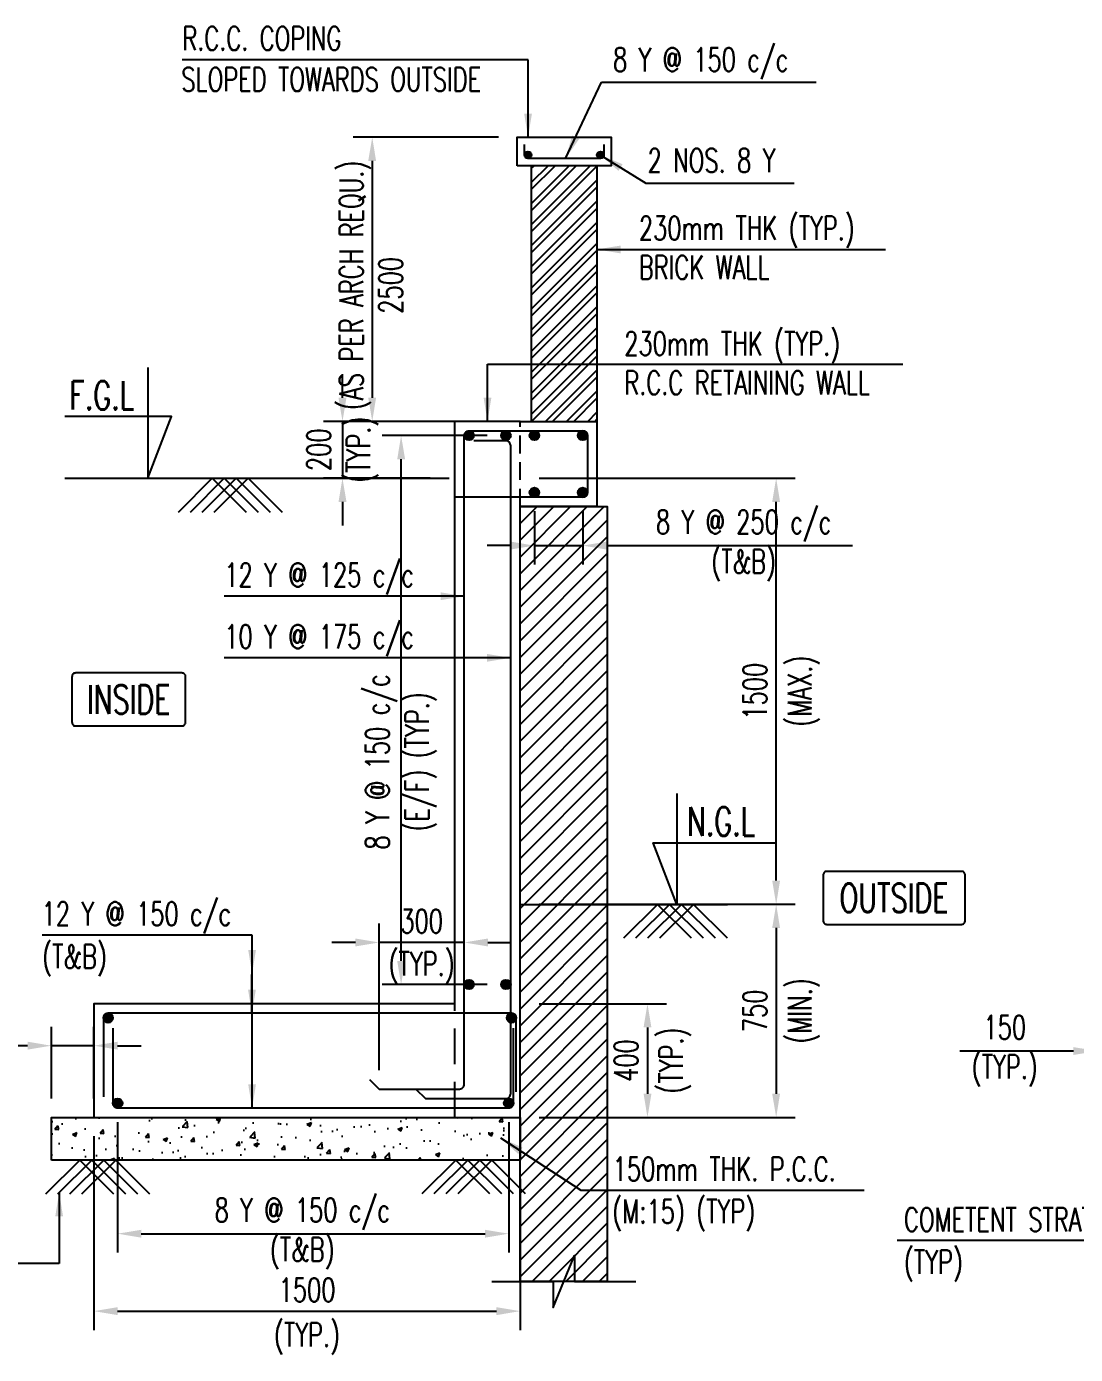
# Model space of a CAD drawing. Header units: millimetres. Extents: x 2843046 to 3042813, y -234641 to -168101.
# Drawn here: x 2967508 to 2978583, y -219725 to -205703 of the extents above; entities that cross this region are included whole.
import ezdxf
from ezdxf.enums import TextEntityAlignment as Align

# ---------------------------------------------------------------- set-up
doc = ezdxf.new("R2010")
doc.units = ezdxf.units.MM
doc.header["$MEASUREMENT"] = 0
doc.header["$PDMODE"] = 34
doc.header["$PDSIZE"] = -5
doc.linetypes.add('Hidden', pattern=[0.375, 0.25, -0.125])
for name, color, linetype in [('NO. BEAM', 3, 'Continuous'), ('S- PILE CAP', 4, 'Continuous'), ('S-BEAM SIZES', 3, 'Continuous'), ('S-BRECK LINE', 8, 'Continuous'), ('S-COLUMN', 1, 'Continuous'), ('S-CONCRET LINE', 4, 'Continuous'), ('S-DIM-1', 5, 'Continuous'), ('S-FOOTING', 4, 'Continuous'), ('S-HATCH', 253, 'Continuous'), ('S-LEVEL SECTION', 3, 'Continuous'), ('S-PCC', 9, 'Continuous'), ('S-REINFORCEMENT', 6, 'Continuous'), ('S-RETAINING WALL', 6, 'Continuous'), ('S-TEXT-1', 4, 'Continuous'), ('TITLE', 6, 'Continuous')]:
    doc.layers.add(name, color=color, linetype=linetype)
doc.styles.add('ROMANS', font='simplex.shx', dxfattribs={"width": 0.7})
doc.dimstyles.new('dim100', dxfattribs={"dimtxt": 250, "dimasz": 250, "dimexe": 200, "dimexo": 200, "dimgap": 100, "dimtad": 1, "dimdec": 0, "dimzin": 0, "dimdsep": 46, "dimtxsty": 'ROMANS', "dimcen": 0, "dimclrd": 5, "dimclre": 5, "dimclrt": 4, "dimadec": 0, "dimazin": 0, "dimtfac": 1, "dimtdec": 0, "dimtix": 1, "dimtofl": 0, "dimtmove": 2, "dimatfit": 3, "dimfxl": 0, "dimtolj": 1, "dimtzin": 0, "dimlwd": -1, "dimlwe": -1, "dimarcsym": 0})
doc.dimstyles.new('dim33.33', dxfattribs={"dimtxt": 250, "dimasz": 250, "dimexe": 200, "dimexo": 200, "dimgap": 100, "dimtad": 1, "dimdec": 0, "dimlfac": 0.333331, "dimzin": 0, "dimdsep": 46, "dimtxsty": 'ROMANS', "dimcen": 0, "dimclrd": 5, "dimclre": 5, "dimclrt": 4, "dimadec": 0, "dimazin": 0, "dimtfac": 1, "dimtdec": 0, "dimtix": 1, "dimtofl": 0, "dimtmove": 2, "dimatfit": 3, "dimfxl": 0, "dimtolj": 1, "dimtzin": 0, "dimlwd": -1, "dimlwe": -1, "dimarcsym": 0})

# ---------------------------------------------------------------- blocks, each defined once
blk = doc.blocks.new('*D250')
at = {"layer": 'Defpoints', "color": 0, "lineweight": -2}
for p in [(2978812, -216521), (2978812, -216979), (2979262, -216979)]:
    blk.add_point(p, dxfattribs=at)
at = {"layer": 'S-DIM-1', "color": 5}
for p, q in [((2978812, -216779), (2978812, -216321)), ((2979262, -216779), (2979262, -216321))]:
    blk.add_line(p, q, dxfattribs=at)
at = {"layer": 'S-DIM-1', "color": 5, "lineweight": -3}
for p, q in [((2978562, -216521), (2977362, -216521)), ((2979262, -216521), (2978812, -216521)), ((2979512, -216521), (2979762, -216521))]:
    blk.add_line(p, q, dxfattribs=at)
at = {"layer": 'S-DIM-1', "color": 5, "lineweight": -2}
for points in [[(2978562, -216480), (2978562, -216563), (2978812, -216521)], [(2979512, -216480), (2979512, -216563), (2979262, -216521)]]:
    blk.add_solid(points, dxfattribs=at)
at = {"layer": 'S-DIM-1', "color": 4, "insert": (2977837, -216521), "char_height": 250, "attachment_point": 5, "style": 'ROMANS'}
blk.add_mtext('\\A1;150\\P(TYP.)', dxfattribs=at)
blk = doc.blocks.new('*D307')
at = {"layer": 'Defpoints', "color": 0, "lineweight": -2}
for p in [(2971230, -215375), (2972130, -215794), (2971230, -216922, 16)]:
    blk.add_point(p, dxfattribs=at)
at = {"layer": 'S-DIM-1', "color": 5}
for p, q in [((2971230, -216722), (2971230, -215175)), ((2972130, -215594), (2972130, -215175))]:
    blk.add_line(p, q, dxfattribs=at)
at = {"layer": 'S-DIM-1', "color": 5, "lineweight": -3}
for p, q in [((2970980, -215375), (2970730, -215375)), ((2972130, -215375), (2971230, -215375)), ((2972380, -215375), (2972630, -215375))]:
    blk.add_line(p, q, dxfattribs=at)
at = {"layer": 'S-DIM-1', "color": 5, "lineweight": -2}
for points in [[(2970980, -215333), (2970980, -215417), (2971230, -215375)], [(2972380, -215333), (2972380, -215417), (2972130, -215375)]]:
    blk.add_solid(points, dxfattribs=at)
at = {"layer": 'S-DIM-1', "color": 4, "char_height": 250, "style": 'ROMANS'}
for s, insert, attachment_point in [('\\A1;300', (2971680, -215275), 8), ('\\A1;(TYP.)', (2971680, -215475), 2)]:
    blk.add_mtext(s, dxfattribs=dict(at, insert=insert, attachment_point=attachment_point))
blk = doc.blocks.new('*D308')
at = {"layer": 'Defpoints', "color": 0, "lineweight": -2}
for p in [(2971463, -210022), (2972570, -210022, 25), (2972570, -215820, -9)]:
    blk.add_point(p, dxfattribs=at)
at = {"layer": 'S-DIM-1', "color": 5}
for p, q in [((2972370, -210022), (2971263, -210022)), ((2972370, -215820), (2971263, -215820))]:
    blk.add_line(p, q, dxfattribs=at)
at = {"layer": 'S-DIM-1', "color": 5, "lineweight": -3}
blk.add_line((2971463, -215570), (2971463, -210272), dxfattribs=at)
at = {"layer": 'S-DIM-1', "color": 5, "lineweight": -2}
for points in [[(2971422, -210272), (2971505, -210272), (2971463, -210022)], [(2971422, -215570), (2971505, -215570), (2971463, -215820)]]:
    blk.add_solid(points, dxfattribs=at)
at = {"layer": 'S-DIM-1', "color": 4, "insert": (2971463, -213468), "char_height": 250, "attachment_point": 5, "rotation": 90, "style": 'ROMANS'}
blk.add_mtext('\\A1;{8 Y @ 150 c/c\\P(E/F) (TYP.)}', dxfattribs=at)
blk = doc.blocks.new('*D309')
at = {"layer": 'Defpoints', "color": 0, "lineweight": -2}
for p in [(2972720, -216022), (2972720, -217222), (2974064, -217222)]:
    blk.add_point(p, dxfattribs=at)
at = {"layer": 'S-DIM-1', "color": 5}
for p, q in [((2972920, -216022), (2974264, -216022)), ((2972920, -217222), (2974264, -217222))]:
    blk.add_line(p, q, dxfattribs=at)
at = {"layer": 'S-DIM-1', "color": 5, "lineweight": -3}
blk.add_line((2974064, -216272), (2974064, -216972), dxfattribs=at)
at = {"layer": 'S-DIM-1', "color": 5, "lineweight": -2}
for points in [[(2974023, -216272), (2974106, -216272), (2974064, -216022)], [(2974023, -216972), (2974106, -216972), (2974064, -217222)]]:
    blk.add_solid(points, dxfattribs=at)
at = {"layer": 'S-DIM-1', "color": 4, "char_height": 250, "attachment_point": 5, "rotation": 90, "style": 'ROMANS'}
for s, insert in [('\\A1;(TYP.)', (2974355, -216622)), ('\\A1;400', (2973839, -216622))]:
    blk.add_mtext(s, dxfattribs=dict(at, insert=insert))
blk = doc.blocks.new('*D310')
at = {"layer": 'Defpoints', "color": 0, "lineweight": -2}
for p in [(2968470, -217072, -19), (2972599, -217072, 30), (2972599, -218450)]:
    blk.add_point(p, dxfattribs=at)
at = {"layer": 'S-DIM-1', "color": 5}
for p, q in [((2968470, -217272), (2968470, -218650)), ((2972599, -217272), (2972599, -218650)), ((2968720, -218450), (2972349, -218450))]:
    blk.add_line(p, q, dxfattribs=at)
at = {"layer": 'S-DIM-1', "color": 5, "lineweight": -2}
for points in [[(2968720, -218409), (2968720, -218492), (2968470, -218450)], [(2972349, -218409), (2972349, -218492), (2972599, -218450)]]:
    blk.add_solid(points, dxfattribs=at)
at = {"layer": 'S-DIM-1', "color": 4, "insert": (2970420, -218450), "char_height": 250, "attachment_point": 5, "style": 'ROMANS'}
blk.add_mtext('\\A1;{8 Y @ 150 c/c\\P(T&B)}', dxfattribs=at)
blk = doc.blocks.new('*D311')
at = {"layer": 'Defpoints', "color": 0, "lineweight": -2}
for p in [(2968220, -217222, -19), (2972720, -217672), (2972720, -219268)]:
    blk.add_point(p, dxfattribs=at)
at = {"layer": 'S-DIM-1', "color": 5}
for p, q in [((2968220, -217422), (2968220, -219468)), ((2972720, -217872), (2972720, -219468)), ((2968470, -219268), (2972470, -219268))]:
    blk.add_line(p, q, dxfattribs=at)
at = {"layer": 'S-DIM-1', "color": 5, "lineweight": -2}
for points in [[(2968470, -219226), (2968470, -219310), (2968220, -219268)], [(2972470, -219226), (2972470, -219310), (2972720, -219268)]]:
    blk.add_solid(points, dxfattribs=at)
at = {"layer": 'S-DIM-1', "color": 4, "char_height": 250, "attachment_point": 5, "style": 'ROMANS'}
for s, insert in [('\\A1;1500', (2970470, -219043)), ('\\A1;(TYP.)', (2970470, -219559))]:
    blk.add_mtext(s, dxfattribs=dict(at, insert=insert))
blk = doc.blocks.new('*D312')
at = {"layer": 'Defpoints', "color": 0, "lineweight": -2}
for p in [(2972720, -214972), (2972720, -217222, -25), (2975423, -217222)]:
    blk.add_point(p, dxfattribs=at)
at = {"layer": 'S-DIM-1', "color": 5}
for p, q in [((2972920, -214972), (2975623, -214972)), ((2972920, -217222), (2975623, -217222))]:
    blk.add_line(p, q, dxfattribs=at)
at = {"layer": 'S-DIM-1', "color": 5, "lineweight": -3}
blk.add_line((2975423, -215222), (2975423, -216972), dxfattribs=at)
at = {"layer": 'S-DIM-1', "color": 5, "lineweight": -2}
for points in [[(2975381, -215222), (2975464, -215222), (2975423, -214972)], [(2975381, -216972), (2975464, -216972), (2975423, -217222)]]:
    blk.add_solid(points, dxfattribs=at)
at = {"layer": 'S-DIM-1', "color": 4, "char_height": 250, "attachment_point": 5, "rotation": 90, "style": 'ROMANS'}
for s, insert in [('\\A1;(MIN.)', (2975713, -216097)), ('\\A1;750', (2975198, -216097))]:
    blk.add_mtext(s, dxfattribs=dict(at, insert=insert))
blk = doc.blocks.new('*D313')
at = {"layer": 'Defpoints', "color": 0, "lineweight": -2}
for p in [(2972720, -210472), (2975423, -210472), (2972720, -214972)]:
    blk.add_point(p, dxfattribs=at)
at = {"layer": 'S-DIM-1', "color": 5}
for p, q in [((2972920, -210472), (2975623, -210472)), ((2972920, -214972), (2975623, -214972))]:
    blk.add_line(p, q, dxfattribs=at)
at = {"layer": 'S-DIM-1', "color": 5, "lineweight": -3}
blk.add_line((2975423, -214722), (2975423, -210722), dxfattribs=at)
at = {"layer": 'S-DIM-1', "color": 5, "lineweight": -2}
for points in [[(2975381, -210722), (2975464, -210722), (2975423, -210472)], [(2975381, -214722), (2975464, -214722), (2975423, -214972)]]:
    blk.add_solid(points, dxfattribs=at)
at = {"layer": 'S-DIM-1', "color": 4, "char_height": 250, "attachment_point": 5, "rotation": 90, "style": 'ROMANS'}
for s, insert in [('\\A1;(MAX.)', (2975713, -212722)), ('\\A1;1500', (2975198, -212722))]:
    blk.add_mtext(s, dxfattribs=dict(at, insert=insert))
blk = doc.blocks.new('*D314')
at = {"layer": 'Defpoints', "color": 0, "lineweight": -2}
for p in [(2967770, -216465), (2967770, -217222), (2968220, -217222)]:
    blk.add_point(p, dxfattribs=at)
at = {"layer": 'S-DIM-1', "color": 5}
for p, q in [((2967770, -217022), (2967770, -216265)), ((2968220, -217022), (2968220, -216265))]:
    blk.add_line(p, q, dxfattribs=at)
at = {"layer": 'S-DIM-1', "color": 5, "lineweight": -3}
for p, q in [((2967520, -216465), (2966320, -216465)), ((2968220, -216465), (2967770, -216465)), ((2968470, -216465), (2968720, -216465))]:
    blk.add_line(p, q, dxfattribs=at)
at = {"layer": 'S-DIM-1', "color": 5, "lineweight": -2}
for points in [[(2967520, -216423), (2967520, -216506), (2967770, -216465)], [(2968470, -216423), (2968470, -216506), (2968220, -216465)]]:
    blk.add_solid(points, dxfattribs=at)
at = {"layer": 'S-DIM-1', "color": 4, "insert": (2966795, -216465), "char_height": 250, "attachment_point": 5, "style": 'ROMANS'}
blk.add_mtext('\\A1;150\\P(TYP.)', dxfattribs=at)
blk = doc.blocks.new('*D315')
at = {"layer": 'Defpoints', "color": 0, "lineweight": -2}
for p in [(2972030, -209872, -1), (2970844, -210472), (2971970, -210472, -1)]:
    blk.add_point(p, dxfattribs=at)
at = {"layer": 'S-DIM-1', "color": 5, "lineweight": -3}
for p, q in [((2970844, -209622), (2970844, -209372)), ((2970844, -209872), (2970844, -210472)), ((2970844, -210722), (2970844, -210972))]:
    blk.add_line(p, q, dxfattribs=at)
at = {"layer": 'S-DIM-1', "color": 5}
for p, q in [((2971830, -209872), (2970644, -209872)), ((2971770, -210472), (2970644, -210472))]:
    blk.add_line(p, q, dxfattribs=at)
at = {"layer": 'S-DIM-1', "color": 5, "lineweight": -2}
for points in [[(2970802, -209622), (2970886, -209622), (2970844, -209872)], [(2970802, -210722), (2970886, -210722), (2970844, -210472)]]:
    blk.add_solid(points, dxfattribs=at)
at = {"layer": 'S-DIM-1', "color": 4, "insert": (2970844, -210172), "char_height": 250, "attachment_point": 5, "rotation": 90, "style": 'ROMANS'}
blk.add_mtext('\\A1;200\\P(TYP.)', dxfattribs=at)
blk = doc.blocks.new('*D316')
at = {"layer": 'Defpoints', "color": 0, "lineweight": -2}
for p in [(2972690, -206872, 25), (2971158, -209872), (2972840, -209872, 25)]:
    blk.add_point(p, dxfattribs=at)
at = {"layer": 'S-DIM-1', "color": 5}
for p, q in [((2972490, -206872), (2970958, -206872)), ((2972640, -209872), (2970958, -209872))]:
    blk.add_line(p, q, dxfattribs=at)
at = {"layer": 'S-DIM-1', "color": 5, "lineweight": -3}
blk.add_line((2971158, -207122), (2971158, -209622), dxfattribs=at)
at = {"layer": 'S-DIM-1', "color": 5, "lineweight": -2}
for points in [[(2971116, -207122), (2971199, -207122), (2971158, -206872)], [(2971116, -209622), (2971199, -209622), (2971158, -209872)]]:
    blk.add_solid(points, dxfattribs=at)
at = {"layer": 'S-DIM-1', "color": 4, "insert": (2971145, -208436), "char_height": 250, "attachment_point": 5, "rotation": 90, "style": 'ROMANS'}
blk.add_mtext('\\A1;{(AS PER ARCH REQU.)\\P2500}', dxfattribs=at)
blk = doc.blocks.new('*D305')
at = {"layer": 'Defpoints', "color": 0, "lineweight": -2}
for p in [(2972870, -210622, 0), (2973380, -210622), (2973380, -211184)]:
    blk.add_point(p, dxfattribs=at)
at = {"layer": 'S-DIM-1', "color": 5}
for p, q in [((2972870, -210822), (2972870, -211384)), ((2973380, -210822), (2973380, -211384))]:
    blk.add_line(p, q, dxfattribs=at)
at = {"layer": 'S-DIM-1', "color": 5, "lineweight": -3}
for p, q in [((2972620, -211184), (2972370, -211184)), ((2972870, -211184), (2973380, -211184)), ((2973630, -211184), (2976230, -211184))]:
    blk.add_line(p, q, dxfattribs=at)
at = {"layer": 'S-DIM-1', "color": 5, "lineweight": -2}
for points in [[(2972620, -211142), (2972620, -211225), (2972870, -211184)], [(2973630, -211142), (2973630, -211225), (2973380, -211184)]]:
    blk.add_solid(points, dxfattribs=at)
at = {"layer": 'S-DIM-1', "color": 4, "insert": (2975080, -211184), "char_height": 250, "attachment_point": 5, "style": 'ROMANS'}
blk.add_mtext('\\A1;8 Y @ 250 c/c\\P(T&B)', dxfattribs=at)

msp = doc.modelspace()

# ---------------------------------------------------------------- hatches: boundary and pattern name
at = {"layer": 'S-HATCH'}
h = msp.add_hatch(dxfattribs=at)
h.set_pattern_fill('ANSI32', color=256, scale=420, style=0)
h.set_pattern_definition([(45, (2864823.55, -235400.76), (-111.36932, 111.36932), []), (45, (2864897.8, -235400.76), (-111.36932, 111.36932), [])])
h.paths.add_polyline_path([(2972840, -209872.2), (2973530, -209872.2), (2973530, -207172.2), (2972840, -207172.2)])
h = msp.add_hatch(dxfattribs=at)
h.set_pattern_fill('ANSI31', color=9, scale=1000)
h.set_pattern_definition([(45, (2752627.17, -234468.2), (-88.38835, 88.38835), [])])
h.paths.add_polyline_path([(2972720, -210772.2), (2973640, -210772.2), (2973640, -218954.9), (2972720, -218954.9)])
at = {"layer": 'S-PCC', "linetype": 'ByBlock'}
h = msp.add_hatch(dxfattribs=at)
h.set_pattern_fill('AR-CONC,_O', color=8, scale=66.666667)
h.set_pattern_definition([(50, (-14130147.4, 194105.02), (478.173455, -41.834757), [50, -550]), (355, (-14130147.4, 194105), (-92.500889, 501.461422), [40, -440]), (100.4514445, (-14130107.56, 194101.54), (385.672564, 459.626661), [42.493461, -467.428075]), (46.1842, (-14130147.4, 194238.36), (711.49422, -110.346187), [75, -825]), (96.6356355, (-14130088.1, 194229.16), (623.107964, 649.4124), [63.740228, -701.142507]), (351.184164, (-14130147.4, 194238.36), (623.107963, 649.4124), [60, -660]), (21, (-14130080.74, 194205.02), (397.938035, -268.412594), [50, -550]), (326, (-14130080.74, 194205), (162.210221, 483.433363), [40, -440]), (71.4514447, (-14130047.6, 194182.65), (560.148251, 215.020769), [42.49346, -467.428075]), (37.5, (-14130147.4, 194105.02), (8.1065702, 221.9292359), [0, -434.6666667, 0, -446.6666667, 0, -441.6666667]), (7.5, (-14130147.4, 194105.02), (175.3796916, 262.9411413), [0, -254.6666667, 0, -424.6666667, 0, -168.3333333]), (327.5, (-14130296.07, 194105.02), (355.8816241, -15.0365812), [0, -166.6666667, 0, -520, 0, -690]), (317.5, (-14130362.74, 194105.02), (388.7907796, 66.736655), [0, -216.6666667, 0, -345.3333333, 0, -490])])
h.paths.add_polyline_path([(2967770, -217672.2), (2967770, -217222.2), (2972720, -217222.2), (2972720, -217672.2)])

# ---------------------------------------------------------------- linework, layer by layer
at = {"layer": 'NO. BEAM', "color": 7, "elevation": -153378}
for points in [[(2969147.9, -212528.9), (2968027.9, -212528.9, 0.4142136), (2967987.9, -212568.9), (2967987.9, -213048.9, 0.4142136), (2968027.9, -213088.9), (2969147.9, -213088.9, 0.4142136), (2969187.9, -213048.9), (2969187.9, -212568.9, 0.4142136)], [(2977378.1, -214623.7), (2975958.1, -214623.7, 0.4142136), (2975918.1, -214663.7), (2975918.1, -215143.7, 0.4142136), (2975958.1, -215183.7), (2977378.1, -215183.7, 0.4142136), (2977418.1, -215143.7), (2977418.1, -214663.7, 0.4142136)]]:
    msp.add_lwpolyline(points, format="xyb", close=True, dxfattribs=at)
at = {"layer": 'S- PILE CAP', "color": 8, "linetype": 'Hidden', "ltscale": 1500}
msp.add_line((2972030, -217222.2, -153402.9), (2972030, -216022.2, -153402.9), dxfattribs=at)
at = {"layer": 'S-BRECK LINE', "elevation": -153353}
msp.add_lwpolyline([(2972420, -218954.9), (2973067.2, -218954.9), (2973067.2, -219229.7), (2973292.8, -218680.2), (2973292.8, -218954.9), (2973940, -218954.9)], dxfattribs=at)
at = {"layer": 'S-COLUMN', "color": 4}
msp.add_line((2972840, -209872.2, -153378), (2972840, -207172.2, -153378), dxfattribs=at)
at = {"layer": 'S-COLUMN', "color": 4, "elevation": -153378}
msp.add_lwpolyline([(2973530, -207172.2), (2973530, -209872.2)], dxfattribs=at)
at = {"layer": 'S-CONCRET LINE', "elevation": -153378}
msp.add_lwpolyline([(2972690, -207172.2), (2972690, -206872.2), (2973680, -206872.2), (2973680, -207172.2)], close=True, dxfattribs=at)
at = {"layer": 'S-FOOTING', "elevation": -153402.9}
msp.add_lwpolyline([(2972030, -216022.2), (2968220, -216022.2), (2968220, -217222.2), (2972720, -217222.2)], dxfattribs=at)
at = {"layer": 'S-HATCH', "color": 9, "elevation": -153378}
msp.add_lwpolyline([(2972720, -210772.2), (2973640, -210772.2), (2973640, -218954.9), (2972720, -218954.9)], close=True, dxfattribs=at)
at = {"layer": 'S-LEVEL SECTION'}
for p, q in [((2967914.2, -210472.2, -153378), (2971970, -210472.2, -153378)), ((2972720, -214972.2, -153378), (2974910.7, -214972.2, -153378))]:
    msp.add_line(p, q, dxfattribs=at)
at = {"layer": 'S-LEVEL SECTION', "elevation": -153378}
for points in [[(2968787.8, -209301.8), (2968787.8, -210472.2), (2969037.8, -209822.2), (2967914.2, -209822.2)], [(2974375.6, -213801.8), (2974375.6, -214972.2), (2974125.6, -214322.2), (2975419.9, -214322.2)]]:
    msp.add_lwpolyline(points, dxfattribs=at)
at = {"layer": 'S-PCC', "elevation": -153378}
for points in [[(2969111.1, -210830.2), (2969469.1, -210472.2), (2969827, -210830.2)], [(2969237.7, -210830.2), (2969595.6, -210472.2), (2969953.6, -210830.2)], [(2969364.2, -210830.2), (2969722.2, -210472.2), (2970080.2, -210830.2)], [(2969490.8, -210830.2), (2969848.8, -210472.2), (2970206.7, -210830.2)]]:
    msp.add_lwpolyline(points, dxfattribs=at)
at = {"layer": 'S-PCC', "color": 8}
for points, elevation in [([(2974528.1, -215330.2), (2974170.1, -214972.2), (2973812.1, -215330.2)], -153378), ([(2974654.6, -215330.2), (2974296.6, -214972.2), (2973938.7, -215330.2)], -153378), ([(2974781.2, -215330.2), (2974423.2, -214972.2), (2974065.2, -215330.2)], -153378), ([(2974907.7, -215330.2), (2974549.8, -214972.2), (2974191.8, -215330.2)], -153378), ([(2967712, -218030.2), (2968070, -217672.2), (2968428, -218030.2)], -153402.9), ([(2967838.6, -218030.2), (2968196.6, -217672.2), (2968554.6, -218030.2)], -153402.9), ([(2967965.2, -218030.2), (2968323.1, -217672.2), (2968681.1, -218030.2)], -153402.9), ([(2968091.7, -218030.2), (2968449.7, -217672.2), (2968807.7, -218030.2)], -153402.9), ([(2972398.3, -218030.2), (2972040.3, -217672.2), (2971682.4, -218030.2)], -153402.9), ([(2972524.9, -218030.2), (2972166.9, -217672.2), (2971808.9, -218030.2)], -153402.9), ([(2972651.4, -218030.2), (2972293.5, -217672.2), (2971935.5, -218030.2)], -153402.9), ([(2972778, -218030.2), (2972420, -217672.2), (2972062, -218030.2)], -153402.9)]:
    msp.add_lwpolyline(points, dxfattribs=dict(at, elevation=elevation))
at = {"layer": 'S-PCC', "color": 8, "elevation": -153378}
msp.add_lwpolyline([(2967770, -217672.2), (2967770, -217222.2), (2972720, -217222.2), (2972720, -217672.2)], close=True, dxfattribs=at)
at = {"layer": 'S-REINFORCEMENT', "ltscale": 10}
for p, q in [((2973430, -210022.2, -153378), (2973430, -210622.2, -153378)), ((2973380, -210672.2, -153378), (2972020, -210672.2, -153378))]:
    msp.add_line(p, q, dxfattribs=at)
at = {"layer": 'S-REINFORCEMENT', "elevation": -153378}
msp.add_lwpolyline([(2973605, -206947.2), (2973605, -207059.7, -0.4142136), (2973567.5, -207097.2), (2972802.5, -207097.2, -0.4142136), (2972765, -207059.7), (2972765, -206947.2)], format="xyb", dxfattribs=at)
at = {"layer": 'S-REINFORCEMENT', "const_width": 37.5, "elevation": -153378}
for points in [[(2972783.8, -207059.7, 1), (2972821.3, -207059.7, 1)], [(2973586.3, -207059.7, -1), (2973548.8, -207059.7, -1)]]:
    msp.add_lwpolyline(points, format="xyb", close=True, dxfattribs=at)
at = {"layer": 'S-REINFORCEMENT', "ltscale": 10}
for points, elevation in [([(2971130, -216822.2), (2971230, -216922.2), (2972080, -216922.2, 0.4142136), (2972130, -216872.2), (2972130, -210022.2, -0.4142136), (2972180, -209972.2), (2973380, -209972.2)], -153378), ([(2971620, -216922.2), (2971720, -217022.2), (2972570, -217022.2, 0.4142136), (2972620, -216972.2), (2972620, -210128.3, 0.4142136), (2972570, -210078.3), (2972230, -210078.3)], -153378), ([(2972678.1, -216953.8), (2972678.1, -216172.2, 0.4142136), (2972628.1, -216122.2), (2968370, -216122.2, 0.4142136), (2968320, -216172.2), (2968320, -217004.2)], -153402.9), ([(2968420, -216281.5), (2968420, -217072.2, 0.4142136), (2968470, -217122.2), (2972599.1, -217122.2, 0.4142136), (2972649.1, -217072.2), (2972649.1, -216281.5)], -153402.9)]:
    msp.add_lwpolyline(points, format="xyb", dxfattribs=dict(at, elevation=elevation))
at = {"layer": 'S-REINFORCEMENT', "ltscale": 10, "const_width": 50, "elevation": -153378}
for points in [[(2972155, -210022.2, 1), (2972205, -210022.2, 1)], [(2972545, -210022.2, 1), (2972595, -210022.2, 1)], [(2972895, -210022.2, -1), (2972845, -210022.2, -1)], [(2973355, -210022.2, 1), (2973405, -210022.2, 1)], [(2972895, -210622.2, 1), (2972845, -210622.2, 1)], [(2973355, -210622.2, -1), (2973405, -210622.2, -1)], [(2972155, -215819.6, 1), (2972205, -215819.6, 1)], [(2972545, -215819.6, 1), (2972595, -215819.6, 1)], [(2968395, -216172.2, 1), (2968345, -216172.2, 1)], [(2972603.1, -216172.2, -1), (2972653.1, -216172.2, -1)], [(2968495, -217072.2, -1), (2968445, -217072.2, -1)], [(2972574.1, -217072.2, 1), (2972624.1, -217072.2, 1)]]:
    msp.add_lwpolyline(points, format="xyb", close=True, dxfattribs=at)
at = {"layer": 'S-REINFORCEMENT'}
for centre in [(2972802.5, -207059.7, -153378), (2973567.5, -207059.7, -153378)]:
    msp.add_circle(centre, 37.5, dxfattribs=at)
at = {"layer": 'S-REINFORCEMENT', "ltscale": 10}
for centre in [(2972180, -210022.2, -153378), (2972570, -210022.2, -153378), (2972870, -210022.2, -153378), (2973380, -210022.2, -153378), (2972870, -210622.2, -153378), (2973380, -210622.2, -153378), (2972180, -215819.6, -153402.9), (2972570, -215819.6, -153402.9), (2968370, -216172.2, -153402.9), (2972628.1, -216172.2, -153402.9), (2968470, -217072.2, -153402.9), (2972599.1, -217072.2, -153402.9)]:
    msp.add_circle(centre, 50, dxfattribs=at)
for centre, start, end in [((2973380, -210022.2, -153378), 0, 90), ((2973380, -210622.2, -153378), 270, 360)]:
    msp.add_arc(centre, 50, start, end, dxfattribs=at)
at = {"layer": 'S-RETAINING WALL', "color": 4}
for p, q in [((2972720, -209872.2, -153378), (2972030, -209872.2, -153378)), ((2972720, -209872.2, -153378), (2973530, -209872.2, -153378)), ((2973530, -209872.2, -153378), (2973530, -210772.2, -153378)), ((2973530, -210772.2, -153378), (2972720, -210772.2, -153378))]:
    msp.add_line(p, q, dxfattribs=at)
at = {"layer": 'S-RETAINING WALL', "color": 8, "linetype": 'Hidden', "ltscale": 750}
msp.add_line((2972720, -210772.2, -153378), (2972720, -209872.2, -153378), dxfattribs=at)
at = {"layer": 'S-RETAINING WALL', "color": 4, "elevation": -153378}
for points in [[(2972030, -216022.2), (2972030, -209872.2)], [(2972720, -217222.2), (2972720, -210772.2)]]:
    msp.add_lwpolyline(points, dxfattribs=at)

# ---------------------------------------------------------------- texts
at = {"layer": 'S-LEVEL SECTION', "style": 'ROMANS', "width": 0.7}
for s, p in [('F.G.L', (2967961, -209597.2, -153378)), ('N.G.L', (2974481.7, -214097.2, -153378))]:
    msp.add_text(s, height=300, dxfattribs=at).set_placement(p, align=Align.MIDDLE_LEFT)
at = {"layer": 'S-TEXT-1', "style": 'ROMANS', "width": 0.7}
for s, p in [('R.C.C. COPING', (2969152.8, -205828, -153378)), ('8 Y @ 150 c/c', (2973700.5, -206051.4, -153378)), ('SLOPED TOWARDS OUTSIDE ', (2969143.1, -206261.1, -153378)), ('2 NOS. 8 Y', (2974065.4, -207117.3, -153378)), ('230mm THK (TYP.)', (2973973.4, -207831.7, -153378)), ('BRICK WALL', (2973973.4, -208246, -153378)), ('230mm THK (TYP.)', (2973819.1, -209050.5, -153378)), ('R.C.C RETAINING WALL', (2973819.1, -209464.8, -153378)), ('12 Y @ 125 c/c', (2969596.3, -211493.5, -153378)), ('10 Y @ 175 c/c', (2969596.3, -212144.2, -153378)), ('12 Y @ 150 c/c', (2967667.2, -215072.2, -153378)), ('(T&B)', (2967674.1, -215522.2, -153378)), ('150mm THK. P.C.C.', (2973697.3, -217766.6, -153402.9)), ('(M:15) (TYP)', (2973694.3, -218214.2, -153402.9)), ('COMETENT STRATA', (2976772.3, -218300.3)), ('(TYP)', (2976772.3, -218747.8))]:
    msp.add_text(s, height=250, dxfattribs=at).set_placement(p, align=Align.MIDDLE_LEFT)
at = {"layer": 'TITLE', "color": 2, "style": 'ROMANS', "width": 0.7}
for s, p in [('INSIDE', (2968587.9, -212808.9, -153378)), ('OUTSIDE', (2976668.1, -214903.7, -153378))]:
    msp.add_text(s, height=300, dxfattribs=at).set_placement(p, align=Align.MIDDLE_CENTER)

# ---------------------------------------------------------------- dimensions: what is measured, and where the dimension line sits
at = {"layer": 'S-DIM-1'}
for base, p1, p2, angle, text, override, picture, middle in [((2971157.8, -209872.2, -153378), (2972690, -206872.2, -153353), (2972840, -209872.2, -153353), 90, '{(AS PER ARCH REQU.)\\P2500}', {"dimtofl": 1, "dimtmove": 1, "dimlwd": 65533}, '*D316', (2971602.2, -208436, -153378)), ((2970843.9, -210472.2, -153401.7), (2972030, -209872.2, -153402.9), (2971970, -210472.2, -153402.9), 90, '<>\\X(TYP.)', {"dimtofl": 1, "dimtmove": 0, "dimlwd": 65533}, '*D315', (2970843.9, -210172.2, -153401.7)), ((2971463.3, -210022.2, -153402.9), (2972570, -215819.6, -153411.6), (2972570, -210022.2, -153378), 90, '{8 Y @ 150 c/c\\X(E/F) (TYP.)}', {"dimtxt": 250, "dimasz": 250, "dimtxsty": 'ROMANS', "dimtofl": 1, "dimtmove": 0, "dimlwd": 65533}, '*D308', (2971463.3, -213467.8, -153402.9)), ((2967770, -216464.7, -153427.9), (2968220, -217222.2, -153427.9), (2967770, -217222.2, -153427.9), 180, '<>\\X(TYP.)', {"dimtofl": 1, "dimtmove": 0, "dimlwd": 65533}, '*D314', (2966795, -216464.7, -153427.9)), ((2978812, -216521.4, -24.9), (2979262, -216978.9, -24.9), (2978812, -216978.9, -24.9), 180, '<>\\X(TYP.)', {"dimtofl": 1, "dimtmove": 0, "dimlwd": 65533}, '*D250', (2977837, -216521.4, -24.9))]:
    dim = msp.add_linear_dim(base=base, p1=p1, p2=p2, angle=angle, text=text, dimstyle='dim33.33', override=override, dxfattribs=at)
    dim.commit()
    dim.dimension.update_dxf_attribs({"geometry": picture, "text_midpoint": middle, "dimtype": 160})
for base, p1, p2, text, override, picture, middle in [((2973380, -211183.7, -153378), (2972870, -210622.2, -153378), (2973380, -210622.2, -153378), '8 Y @ 250 c/c\\X(T&B)', {"dimtxt": 250, "dimasz": 250, "dimtxsty": 'ROMANS', "dimtofl": 1, "dimtmove": 0, "dimlwd": 65533}, '*D305', (2975080, -211183.7, -153378)), ((2972599.1, -218450.5, -153408.5), (2968470, -217072.2, -153427.9), (2972599.1, -217072.2, -153378), '{8 Y @ 150 c/c\\X(T&B)}', {"dimtxt": 250, "dimasz": 250, "dimtxsty": 'ROMANS', "dimtmove": 0}, '*D310', (2970420, -218450.5, -153408.5))]:
    dim = msp.add_linear_dim(base=base, p1=p1, p2=p2, text=text, dimstyle='dim33.33', override=override, dxfattribs=at)
    dim.commit()
    dim.dimension.update_dxf_attribs({"geometry": picture, "text_midpoint": middle, "dimtype": 160})
for base, p1, p2, angle, text, picture, middle in [((2975422.5, -210472.2, -153402.9), (2972720, -214972.2, -153402.9), (2972720, -210472.2, -153402.9), 270, '<>\\X(MAX.)', '*D313', (2975422.5, -212722.2, -153402.9)), ((2971230, -215374.9, -153427.9), (2972130, -215794.2, -153427.9), (2971230, -216922.2, -153411.6), 180, '<>\\X(TYP.)', '*D307', (2971680, -215374.9, -153427.9)), ((2975422.5, -217222.2, -153402.9), (2972720, -214972.2, -153402.9), (2972720, -217222.2, -153427.9), 90, '<>\\X(MIN.)', '*D312', (2975422.5, -216097.2, -153402.9)), ((2974064.3, -217222.2, -153427.9), (2972720, -216022.2, -153427.9), (2972720, -217222.2, -153427.9), 90, '<>\\X(TYP.)', '*D309', (2974064.3, -216622.2, -153427.9))]:
    dim = msp.add_linear_dim(base=base, p1=p1, p2=p2, angle=angle, text=text, dimstyle='dim33.33', override={"dimtxt": 250, "dimasz": 250, "dimtofl": 1, "dimtmove": 0, "dimlwd": 65533}, dxfattribs=at)
    dim.commit()
    dim.dimension.update_dxf_attribs({"geometry": picture, "text_midpoint": middle})
dim = msp.add_linear_dim(base=(2972720, -219268.1, -153408.5), p1=(2968220, -217222.2, -153427.9), p2=(2972720, -217672.2, -153408.5), text='<>\\X(TYP.)', dimstyle='dim33.33', override={"dimtxt": 250, "dimasz": 250, "dimtmove": 0}, dxfattribs=at)
dim.commit()
dim.dimension.update_dxf_attribs({"geometry": '*D311', "text_midpoint": (2970470, -219268.1, -153408.5)})

# ---------------------------------------------------------------- leaders
at = {"layer": 'S-BEAM SIZES', "color": 30, "lineweight": -2}
msp.add_leader([(2972375, -209872.2, -153378), (2972375, -209269.5, -153378), (2976759.2, -209269.5, -153378)], dimstyle='dim100', override={"dimgap": 100, "dimtad": 0}, dxfattribs=at)
at = {"layer": 'S-DIM-1'}
for points, dimstyle in [([(2972803.4, -206872.2, -153378), (2972803.4, -206053, -153378), (2969152.8, -206053, -153378)], 'dim33.33'), ([(2973199.5, -207097.2, -153402.9), (2973580.5, -206291.4, -153402.9), (2975846.1, -206291.4, -153402.9)], 'dim33.33'), ([(2973567.5, -207059.7, -153402.9), (2974046.6, -207357.3, -153402.9), (2975614, -207357.3, -153402.9)], 'dim33.33'), ([(2973530, -208056.7, -153402.9), (2976576.2, -208056.7, -153402.9)], 'dim100'), ([(2972130, -211718.5, -153402.9), (2969596.3, -211718.5, -153402.9)], 'dim33.33'), ([(2972618.9, -212369.2, -153402.9), (2969596.3, -212369.2, -153402.9)], 'dim33.33'), ([(2969889.5, -217122.2, -153402.9), (2969889.5, -215297.2, -153402.9), (2967674.1, -215297.2, -153402.9)], 'dim100'), ([(2972512.6, -217438, -153402.9), (2973361.2, -217989.2, -153402.9), (2976353.1, -217989.2, -153402.9)], 'dim33.33'), ([(2979402.5, -217772.9), (2979402.5, -218522.8), (2976699.9, -218522.8)], 'dim33.33'), ([(2967852.6, -218016.2, -153402.9), (2967852.6, -218766.2, -153402.9), (2965149.9, -218766.2, -153402.9)], 'dim33.33')]:
    msp.add_leader(points, dimstyle=dimstyle, dxfattribs=at)
for points in [[(2969887.3, -216122.2, -153378), (2969889.5, -215297.2, -153378), (2967671.9, -215297.2, -153378)], [(2969889.5, -215702.9, -153402.9), (2969889.5, -215297.2, -153402.9), (2967674.1, -215297.2, -153402.9)]]:
    msp.add_leader(points, dimstyle='dim100', override={"dimasz": 250}, dxfattribs=at)

doc.saveas('drawing.dxf')
